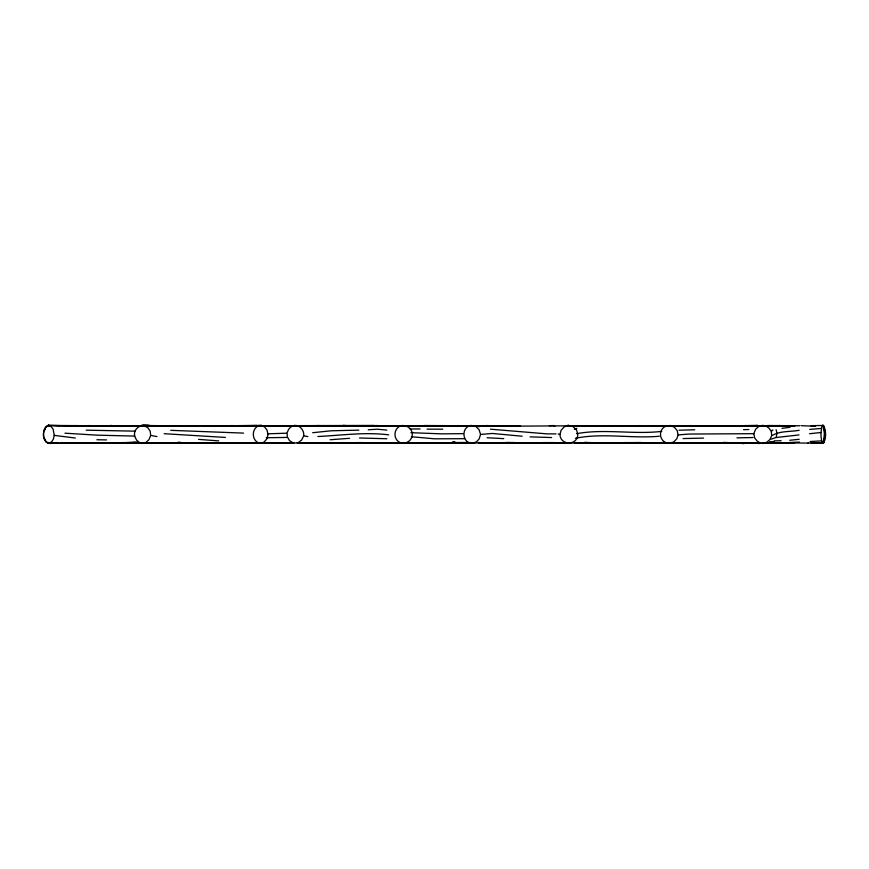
<?xml version="1.0" encoding="UTF-8"?>
<svg xmlns="http://www.w3.org/2000/svg" width="869" height="869" viewBox="0 0 869 869"><rect width="100%" height="100%" fill="white"/><g stroke="black" fill="none" stroke-linecap="round" stroke-linejoin="round"><path stroke-width="1.3" d="M824.29 438.747L824.268 429.764M771.802 431.23L772.106 430.177L772.997 430.177M822.606 443.244C820.358 437.867 820.629 431.567 822.237 426.038L823.247 425.462C825.485 430.709 825.126 436.857 823.758 442.299L822.606 443.244L811.19 443.038M816.969 442.777L823.182 443.016L823.801 439.66M824.073 439.91L822.737 443.299L824.116 440.844L824.735 433.631L824.192 428.189L823.247 425.473L822.454 425.777L823.41 425.745C825.083 431.339 825.485 437.933 823.062 443.331L807.985 442.994M771.096 439.16L776.126 437.509L776.962 433.446L776.158 429.753M54.269 435.38L53.313 439.214L51.651 441.865L48.783 443.418L46.014 441.963L43.776 437.9C43.037 433.479 43.472 427.037 48.458 425.343L50.424 425.832L53.107 429.09L54.269 435.38L75.342 438.03M559.929 434.511L561.092 430.307L564.046 426.983L568.359 425.343L572.921 426.473L576.636 430.133L577.842 434.978C576.875 445.938 560.386 445.428 559.929 434.511L558.115 433.968M475.81 426.451L479.091 429.688L480.546 434.435L479.177 438.878L476.44 441.854L472.443 443.375C462.134 443.396 460.776 427.352 470.9 425.43L479.406 426.679M670.129 425.386L674.333 427.211L677.114 430.481L678.135 434.891L676.832 438.693L673.92 441.81L669.999 443.32L665.545 442.462C658.963 439.356 658.724 429.688 665.317 426.407L672.226 425.701M44.341 430.948L45.557 427.689L48.262 425.386L59.668 425.614M759.854 442.745L757.268 441.18L754.737 438.074L753.814 433.685L755.617 429.232L758.735 426.483L762.7 425.343L766.219 426.136L769.228 428.352L771.303 431.632L771.694 435.727L769.825 439.649L766.697 442.31L763.134 443.429L751.989 442.755M143.602 425.408L147.828 427.722L150.185 431.241L150.706 435.402L148.936 439.692L145.981 442.408L142.755 443.386L139.496 442.582L136.618 440.148L134.619 436.184C133.022 426.777 143.754 423.084 151.163 425.94L141.462 425.43L189.388 426.092L261.526 425.419L264.665 427.016L267.011 430.09L268.043 434.598L266.75 439.062L263.904 442.234L259.712 443.299L173.539 442.755M303.705 435.847L301.652 440.029L298.034 442.81L293.429 443.092L289.507 440.583L287.302 436.825L287.107 432.686L288.877 428.917L291.137 426.744L294.569 425.375C300.055 425.071 304.422 430.568 303.705 435.847L307.8 436.596M48.001 426.31L48.773 425.278M753.814 433.685L689.313 434.044L678.135 434.891M405.551 426.505L406.203 425.799L410.201 428.591L412.427 432.719L412.047 437.107L409.712 440.67L405.91 443.005L401.5 443.06C392.592 440.648 392.907 427.537 401.902 425.495L406.203 425.799M822.595 442.886L823.182 443.016M822.476 425.767L823.106 425.408L824.105 428.819M772.193 435.532C779.96 430.731 790.388 431.936 799.154 430.296M576.69 433.674C604.433 428.558 633.61 434.674 661.765 431.393M574.409 429.308L576.82 428.341M50.695 442.669L48.86 443.407C41.679 441.017 41.853 428.819 48.197 425.397L86.172 425.712M773.931 441.821L771.02 442.745L773.562 442.017M773.953 441.963L768.044 442.853L773.171 442.593M423.681 442.973L427.917 442.788M575.376 438.291C602.912 432.653 631.437 438.747 659.31 436.238M771.466 441.973L769.011 442.625L790.29 442.918M106.268 426.006L89.225 425.625L82.913 426.244L87.628 426.255M100.478 426.386L103.042 425.777L117.902 426.19L69.922 425.832M753.553 426.234L757.192 425.386L759.506 426.494M694.059 426.255L736.803 425.799M107.321 426.255L111.178 425.397L113.361 426.386M460.255 425.995L446.047 426.114M770.933 426.321L799.98 425.712M436.922 442.886L444.255 442.723M309.125 426.321L319.998 425.68L395.471 426.19M759.68 443.244L767.338 442.701M713.699 442.745L703.64 443.136L706.236 442.658M480.546 434.435L492.343 433.457L522.106 436.216M603.727 426.158L753.314 425.712M160.081 426.266L182.838 426.136L180.47 426.31M188.041 426.234L179.21 426.19L200.283 425.799M692.691 426.342L696.46 425.723L687.097 425.897M84.543 426.255L87.204 425.821M566.175 425.701L568.359 425.343M330.85 426.168L370.802 425.767M706.736 426.19L712.2 426.266L691.159 425.636L574.702 426.006M44.254 437.52L45.438 440.833L48.012 443.255L50.185 442.929M313.905 426.31L318.88 425.593L345.417 426.288L333.229 425.94M653.868 426.266L665.002 425.929M149.903 426.244L183.913 426.244M181.48 425.821L178.96 426.179L182.838 426.136L147.133 426.049M84.412 426.299L89.225 425.625L62.937 425.777M634.794 425.734L624.42 426.136M252.14 426.19L287.302 425.919M161.123 426.212L155.79 425.984L256.735 425.571L223.963 425.962M799.013 434.934L776.126 437.509M638.161 442.766L604.096 442.766L637.933 442.69M276.201 426.266L288.866 426.125M250.468 426.288L253.944 425.843M251 426.136L253.694 425.832L237.748 425.81L241.354 426.331M324.626 442.755L349.24 442.755M699.86 426.288L701.75 426.049L688.867 425.962L699.936 426.125L696.308 426.234M703.64 443.136L706.855 442.734M653.01 426.234L657.355 425.767L610.603 425.777M781.937 428.33L789.997 427.342M250.641 426.299L256.735 425.571M742.713 426.168L794.548 425.94L780.558 425.973L793.712 425.919M150.533 426.147L145.862 426.212L154.975 425.745M778.939 426.255L795.048 425.625M275.658 426.092L277.808 426.277L274.593 425.962L280.068 425.756L275.049 426.255M99.414 442.755L71.986 442.723M237.65 442.723L235.803 442.94L268.955 442.734M451.989 442.419L455.095 442.071L452.467 442.256M733.881 426.179L753.825 425.94M650.338 426.266L666.697 425.81M394.993 426.212L399.697 425.701L390.702 426.179M809.506 433.729L821.042 432.501M747.633 442.799L716.219 442.766M359.06 425.799L354.661 426.255L376.798 425.571L384.978 426.19M312.677 432.708L331.111 430.796L358.832 430.122M679.004 430.209L694.765 429.786M789.747 440.268L799.176 439.301M382.241 442.755L389.757 442.755M646.036 443.277L649.838 442.897M455.943 426.277L459.256 425.962L441.278 425.94L445.2 426.299M456.746 426.201L459.256 425.962M362.308 442.669L321.237 442.864M506.768 442.723L492.571 442.734M250.489 426.244L255.649 425.756L235.966 425.864L239.171 426.255M651.935 426.082L665.98 426.125L649.176 426.158M472.443 443.375L477.233 442.918M98.469 442.929L95.644 443.19L140.691 442.669M460.081 442.745L451.565 442.755L469.803 442.766M346.655 443.081L350.631 442.745M603.77 426.136L644.994 426.103M671.216 426.266L678.678 425.593L674.844 425.756M778.298 426.168L784.099 425.636L762.504 426.071M97.849 426.212L100.511 425.984L96.481 426.299M150.152 426.299L166.185 425.68L109.603 426.179M280.654 442.734L266.218 442.745M275.18 426.266L277.819 426.038L263.589 425.799M108.897 443.266L112.688 442.929M460.135 442.723L456.583 443.038L469.629 442.842M699.925 442.734L678.656 442.734M809.691 429.416L821.542 428.406M510.896 442.766L493.853 442.734M713.406 442.799L706.062 442.788M442.071 426.06L443.624 425.94M480.285 426.201L487.628 425.614L510.255 426.114M98.001 442.777L90.55 442.745M349.588 438.313L330.133 439.736M231.914 425.712L237.128 426.103M602.565 426.136L607.464 425.908L600.577 426.244L609.267 425.636L589.758 426.234M665.317 426.407L668.228 426.19M624.985 442.973L627.614 442.777M151.38 426.234L160.254 426.179M306.507 426.223L311.504 425.864L299.034 426.125M409.983 428.982L420.075 428.96M355.41 442.875L361.83 442.723M445.906 442.723L405.171 442.951M507.496 442.766L502.749 443.114L510.44 442.755M744.766 443.081L749.045 442.777M354.498 426.212L360.255 425.788L306.062 425.886L308.093 426.321M527.831 442.929L544.483 442.712M635.695 442.984L639.28 442.734M219.781 442.897L221.953 442.745M710.473 442.755L728.885 443.038M116.783 442.788L48.773 443.407L48.49 442.419M293.95 442.908L266.522 442.701M768.229 443.342L773.997 442.951L766.882 443.386L793.212 442.897M446.416 426.277L465.295 426.158L409.516 425.81L471.117 426.168L457.496 425.919M425.223 442.734L407.909 442.788M173.952 426.234L176.374 426.082M368.228 429.786L377.189 429.21L386.824 430.09M447.698 426.016L482.176 426.147M478.069 442.929L534.077 442.994M769.988 426.006L773.584 425.777L769.825 426.06M635.445 442.951L637.151 442.842M374.43 425.441L280.296 425.691L286.303 426.212M399.697 425.701L363.915 425.788L377.189 426.136M386.281 442.908L388.584 442.766M694.798 442.755L678.483 442.777M712.797 442.755L710.505 442.897L728.678 442.755M261.526 425.419L252.477 425.962L258.636 425.712C251.141 428.928 251.652 441.126 259.712 443.299M439.279 426.234L447.872 425.712L406.594 426.038M757.192 425.386L726.18 425.951L752.641 425.995M232.132 442.755L215.718 442.745M426.006 443.386L435.315 442.832M317.815 436.52C341.387 435.402 365.154 431.839 388.704 434.858M391.169 442.788L388.497 442.94L396.394 442.832L298.317 442.918M810.104 441.517L821.661 440.865M101.38 426.277L116.685 425.614L135.423 426.006M159.559 425.929L263.698 425.995M112.112 443.049L137.65 442.603M661.276 425.723L651.348 426.223L665.122 425.799M266.479 426.255L291.463 425.886M48.794 443.147L56.376 442.734M52.955 442.745L48.458 442.842M91.082 442.734L75.245 442.918M618.228 426.266L642.224 425.832L631.491 426.038M648.361 425.886L639.964 426.19L644.755 425.94M639.964 426.19L648.459 425.94M677.418 442.755L649.186 442.755M266.848 426.244L278.417 425.647L238.942 426.06L252.542 426.179M322.986 426.158L332.729 425.658M129.112 442.527L156.442 442.755M750.555 425.734L650.523 425.843M442.929 442.994L446.275 442.821M552.825 442.679L565.741 442.788M753.119 437.541L736.955 437.857M97.371 442.734L60.157 442.994M286.368 433.207L267.533 433.816M142.755 443.386L185.39 442.625M280.415 442.897L287.911 442.745M186.759 425.691L175.875 426.082L255.855 425.712M48.012 443.255L58.788 442.745M406.518 443.027L411.678 442.777M515.36 442.745L493.451 442.766M735.967 442.647L696.167 443.06L707.974 442.755M84.717 426.19L86.835 426.082M104.769 426.071L119.096 425.908M255.649 425.756L253.096 425.875L315.045 426.092M302.195 442.984L307.126 442.755M727.842 426.06L732.752 425.832M711.309 442.766L725.496 442.734M308.006 426.223L319.998 425.68L299.588 426.016M164.219 442.745L144.482 442.755M225.538 442.951L229.981 442.755M641.898 426.071L642.712 426.223L639.236 426.201L645.222 425.962M413.362 442.755L408.647 442.962L421.15 442.766M401.663 426.147L467.077 425.81M497.644 426.255L594.179 425.669L605.769 426.244M156.007 442.755L141.147 442.777M555.986 433.892L547.035 433.87L490.464 429.188M233.044 425.875L94.395 425.777L97.469 426.19M247.165 442.755L234.163 442.875L241.68 442.799M729.558 426.071L741.789 425.788M768.783 442.832L773.301 442.636M789.584 442.495L799.458 442.082M599.621 442.842L602.26 442.734M97.806 426.244L100.435 426.147M396.927 426.038L375.223 425.864M463.155 433.653L441.311 433.848L410.939 432.686M284.728 442.755L278.753 442.788M102.575 426.255L110.244 425.984L94.395 425.777M405.095 425.94L412.058 425.68L404.215 425.832M436.618 425.908L444.711 425.604L427.005 426.244M137.899 442.462L111.612 443.136L165.447 442.755M788.759 425.582L778.472 426.158L787.738 426.158L770.032 426.082M340.094 442.766L318.25 442.766M760.071 443.462L723.356 442.658M153.704 425.81L164.991 425.853L152.977 425.745L156.67 426.31M223.246 426.244L225.744 426.158L63.654 425.81M156.996 442.755L152.064 442.929L156.713 442.81M644.44 426.071L634.403 425.701L639.443 426.038M377.504 442.766L356.594 442.614M415.534 442.755L403.933 442.994M501.924 442.788L484.62 442.766M735.435 442.766L715.491 442.766M180.871 426.244L189.996 425.94L175.712 425.973M262.525 426.016L287.52 425.929M645.776 425.864L638.194 426.125L649.816 425.777M384.217 442.799L371.671 442.745M381.372 442.81L391.43 442.745L356.051 442.679M448.621 442.745L441.973 443.005L469.727 442.701M734.859 442.799L727.396 443.038L736.423 442.755L727.581 442.788L733.708 442.962L729.786 442.625M232.403 425.571L214.317 426.19L227.2 426.136L177.7 425.767L181.458 426.31M113.915 442.962L119.889 442.766M151.467 442.766L146.437 442.918L158.256 442.745M202.423 442.777L185.629 442.745M753.293 425.973L701.066 426.212L741.029 425.745M239.475 442.886L240.789 442.853L224.202 442.755M778.972 426.125L768.565 426.212M285.238 442.875L289.181 442.755M306.67 442.766L297.198 442.908M518.641 442.766L537.314 442.766M648.263 442.788L623.866 442.582M106.833 425.919L74.712 425.593M148.11 426.234L161.482 425.821L146.405 425.777L159.201 426.234M187.856 426.125L195.08 425.908L129.405 426.136L139.409 426.244M375.299 425.821L398.675 426.114M85.216 442.766L73.235 442.886M286.672 437.444L266.229 437.737M246.481 442.734L225.332 442.745M376.299 442.832L378.526 442.766M552.173 442.766L529.069 442.788M703.564 438.106L683.077 438.563M606.453 442.755L580.09 442.745M606.041 442.886L611.428 442.842M788.455 442.755L769.174 442.929M150.109 425.756L95.46 426.103M297.383 426.147L368.098 425.962M405.388 425.995L419.043 426.082L415.013 425.984M135.531 442.473L132.403 442.56L137.204 442.484M745.222 426.244L756.617 425.919M532.328 442.929L536.77 442.799M627.201 442.745L609.06 442.745M707.084 442.755L682.871 442.755M250.153 425.897L221.519 425.734L225.375 426.342M331.73 425.788L298.871 426.158M438.878 426.136L520.531 425.691M156.311 442.755L179.351 442.766M220.889 442.918L227.135 442.745M204.085 442.755L230.209 442.766M377.103 442.799L379.449 442.745M521.824 443.081L539.182 442.745M615.404 442.755L591.865 442.766M700.805 442.832L688.129 442.994L738.292 442.788M763.264 442.853L773.291 442.766L769.576 441.995M211.08 426.103L233.088 425.712M391.506 426.244L394.135 426.168L389.627 426.168M731.155 425.94L676.43 426.179M115.251 442.745L62.579 442.832M743.516 429.666L748.839 429.536M293.385 442.755L264.491 442.755M507.051 442.636L521.519 442.669M701.902 442.745L661.179 442.647M131.892 426.234L140.007 426.049M235.564 426.244L241.343 426.103L236.064 426.201M49.153 443.179L57.213 442.994M791.051 425.853L739.421 426.071M468.869 442.755L442.517 442.745M474.159 442.745L432.121 442.886M514.1 442.517L504.161 442.658L510.092 442.538M542.919 442.908L527.374 442.788M399.219 426.016L389.475 426.179M477.418 425.929L511.971 426.071M452.51 425.875L509.69 425.788L460.516 425.94M571.585 425.962L603.282 425.799M599.892 426.027L592.234 426.082L600.979 426.234L595.08 426.006M193.472 442.755L163.926 442.734M227.374 442.755L177.591 442.755M285.771 442.755L265.078 442.864M331.502 442.766L300.891 442.766M374.17 442.832L378.015 442.745M551.196 442.929L559.462 442.755M663.927 442.853L653.466 442.766M720.26 442.984L729.873 442.777M308.354 426.049L318.88 425.593L301.304 425.81M316.37 426.082L397.785 425.81L367.381 426.049M393.755 425.908L399.555 425.788M568.999 426.125L606.334 425.691L595.526 425.908M793.994 425.756L765.795 425.691M171.302 442.973L200.044 442.766M328.797 442.766L310.309 442.799M660.657 442.755L632.773 442.821L638.617 442.994M774.04 440.898L781.133 440.746M745.135 443.038L749.176 442.962M512.015 425.908L488.204 426.201M676.267 426.092L756.443 426.147L747.709 426.244M766.882 425.81L786.76 425.951M781.926 426.082L792.995 425.875M216.957 442.821L205.225 442.821L209.103 442.755M425.278 442.973L419.933 443.081L429.09 442.929M600.034 442.745L603.694 442.875L591.68 442.777M749.371 442.788L732.697 443.092M149.218 426.038L180.991 425.962M478.482 425.973L507.355 426.125L503.618 426.027M480.122 426.06L507.159 425.788M289.714 442.864L277.168 442.723M430.209 442.897L438.552 442.755M556.801 442.766L535.25 442.745M667.196 442.766L560.69 443.049M645.309 442.853L642.843 442.821L647.068 442.842L626.256 442.745M700.903 442.734L672.802 442.842M470.553 426.049L408.821 425.821M722.682 426.136L730.232 426.027L709.31 425.973M810.983 425.658L823.247 425.462M178.971 442.853L186.444 442.745M187.432 442.973L180.285 442.799L200.457 442.766M355.302 442.669L362.004 442.571M663.797 442.734L638.248 442.745M644.364 442.886L647.068 442.842M70.302 425.788L79.829 425.658M132.99 426.244L141.853 426.125L88.453 425.81M787.184 425.712L765.882 425.68L773.106 426.234L768.153 425.767M396.449 442.94L385.858 442.777M504.161 442.658L508.332 442.603L481.209 442.745M553.651 442.962L567.989 442.766M661.646 442.571L664.188 442.538M748.622 442.929L731.937 442.766M479.145 425.723L487.628 425.614L479.069 425.658M135.053 431.154L86.172 430.166M606.638 426.071L573.746 426.114M671.77 426.103L694.201 426.082L684.544 426.19M427.103 429.145L442.788 429.199M726.517 426.125L675.756 426.103L714.959 426.027M755.313 425.984L706.301 425.995L708.485 426.288M423.007 442.755L406.095 442.918M452.217 442.625L470.238 442.527M460.57 442.777L429.319 442.745M763.916 443.071L793.951 442.973M395.145 425.843L403.194 425.756M510.961 426.038L424.441 425.528L428.059 426.179M583.11 426.071L622.052 426.06L615.002 426.147M587.498 426.092L568.532 426.168M226.472 442.788L228.992 442.755M554.509 443.016L564.557 442.918M467.196 426.06L422.877 425.886M359.484 437.987L386.868 438.747M341.832 442.614L386.596 442.875L382.99 442.755M347.915 442.994L374.572 443.233L367.598 442.734L371.65 443.016M555.193 443.114L563.079 443.049M282.979 425.777L227.602 425.691L239.301 426.255L235.966 425.864M572.084 426.179L662.754 426.071M672.389 426.016L680.46 425.962L671.52 426.147L694.038 425.995M69.922 442.832L80.535 442.755M137.563 442.451L107.235 442.788M478.439 442.973L483.859 442.94L481.176 442.701M768.891 442.94L794.407 442.897M194.873 442.832L182.121 442.745M614.133 442.755L608.018 442.745M641.224 442.506L606.519 442.864M297.98 426.179L359.831 426.244M391.821 426.179L398.86 426.158M658.832 426.038L601.076 425.669L604.867 426.331M739.215 426.158L743.245 426.136M452.477 442.582L467.641 442.582M440.898 442.766L443.527 442.755M73.604 425.68L98.49 426.331M469.043 426.071L442.039 425.68L449.827 426.255M736.293 425.712L748.274 426.082L741.648 425.973M236.042 442.788L217.109 442.755M542.81 442.582L554.248 442.593M793.788 425.701L767.446 425.517M312.384 442.81L319.911 442.81L316.055 442.745M177.526 442.962L159.092 442.788M596.21 442.842L574.485 442.745M148.599 442.951L155.464 442.951L152.814 442.788M713.199 426.06L691.159 425.636L698.861 426.082M457.518 442.853L470.096 442.929L452.097 442.745M397.926 426.158L379.014 425.929L383.816 426.223M470.096 442.929L451.902 442.745M126.765 442.56L134.532 442.582M69.531 442.821L140.224 442.755M745.776 425.756L735.522 426.071L738.596 426.201L736.076 426.016M243.581 433.11L170.78 430.34M360.222 426.179L348.838 426.103L358.756 426.255M530.959 442.81L534.207 442.821M343.298 442.897L330.828 442.745M148.425 442.886L153.4 442.918M667.544 426.168L654.042 425.995M293.798 425.962L305.095 426.06M141.375 426.071L120.78 425.788L123.3 426.31M70.954 425.777L122.377 426.212L109.396 425.799M109.266 426.125L88.236 425.614M661.266 442.56L663.829 442.571M785.924 425.897L773.334 425.669M418.195 426.027L447.861 426.179M80.198 425.723L87.041 425.788M788.4 442.994L780.894 442.788M758.268 425.919L697.633 425.712L702.891 426.321M146.405 425.777L164.795 426.071M134.836 436.097L96.926 435.152L64.958 433.186M672.975 442.918L677.548 442.973L672.91 442.734M540.409 442.755L542.767 442.788M504.563 442.745L513.297 442.853M422.54 442.94L408.202 442.766M223.735 442.94L231.827 443.038M801.381 425.691L815.643 426.299M619.293 425.875L617.609 425.853L624.072 426.244M508.528 426.038L493.668 425.832L510.027 425.951M416.588 426.071L327.841 425.853M140.604 426.244L116.761 425.864M464.654 438.693L434.478 438.812L411.352 436.727M722.954 442.603L728.146 442.669M755.237 442.994L757.725 443.016M685.847 442.755L707.985 443.092L705.302 442.723M327.016 442.755L329.557 442.788M210.45 442.81L222.073 442.984M785.641 442.745L790.953 442.832M778.124 442.766L808.289 443.103M787.455 442.755L791.116 442.81M402.966 442.984L389.92 442.755M344.167 443.027L331.35 442.821L338.432 442.94M662.851 426.125L597.687 425.962M102.89 426.234L92.516 425.777L94.873 426.19M400.392 442.766L410.526 442.929L394.33 442.745M364.676 442.777L370.694 442.875M96.894 439.747L106.55 439.91M239.779 442.755L242.169 442.799M675.68 425.962L716.697 426.092L711.559 426.006M654.922 425.94L665.046 426.114M723.388 442.484L728.331 442.582M756.312 443.081L743.288 442.723M655.302 425.734L662.949 425.886M355.54 426.168L349.251 425.843L351.782 426.299M183.055 426.158L171.399 425.691M745.363 442.929L735.511 442.755M311.721 442.777L323.214 443.071L315.708 442.755M286.031 442.799L237.498 442.734M284.63 442.766L288.638 442.842M208.994 442.755L216.338 442.897M758.485 426.125L746.254 425.853L751.327 426.201M700.62 426.103L688.802 425.843L689.714 425.864M591.659 442.755L595.526 442.842M598.817 442.777L603.694 442.875M592.636 425.734L605.845 426.255M239.333 425.995L250.109 426.244L237.519 425.799M511.287 442.777L524.68 443.092M393.309 442.799L396.709 442.875M253.596 442.766L262.72 442.973M768.717 426.082L771.075 426.136M565.654 425.756L578.319 426.071M785.304 442.745L794.624 442.984L782.317 442.755M720.868 442.766L724.159 442.842M382.621 442.745L387.77 442.875M248.089 442.766L255.301 442.973M254.367 442.766L257.8 442.853M638.813 425.604L645.537 425.788M276.375 426.19L278.949 426.255M724.105 442.593L733.708 442.962M693.516 442.745L698.719 442.886M594.244 442.701L584.739 442.451L586.955 442.517M478.417 442.495L486.173 443.136M569.336 425.68L645.059 425.973M225.397 437.433L164.132 433.696M502.293 425.962L497.741 425.821L507.355 426.125M100.283 442.734L106.974 442.94L100.207 442.745M601.956 426.158L596.938 425.832L599.338 426.201M650.49 442.734L652.793 442.81L644.32 442.766M84.369 442.842L90.963 443.049L88.377 442.81M534.305 442.766L545.232 443.049L538.867 442.766M487.107 437.748L503.738 438.639M285.466 425.777L291.995 426.038M458.43 442.766L461.33 442.886M325.886 426.244L313.144 425.701L325.951 426.234M253.466 442.777L257.191 442.929M764.85 425.929L771.118 426.201L769.88 425.962M166.544 442.766L170.487 442.929L150.761 442.799M385.564 426.082L376.798 425.571L382.61 426.255M694.429 442.832L698.459 443.005L693.19 442.734M756.823 425.919L762.96 426.255M302.977 426.212L300.305 426.092L339.171 425.767L318.358 425.962L320.672 426.19M631.242 442.734L633.566 442.842M766.762 425.995L771.118 426.201M51.271 425.582L62.394 426.125M737.542 443.157L744.179 443.505L733.067 442.929L738.422 443.364L734.598 442.69M390.746 426.082L393.06 426.201M538.584 442.777L541.984 442.962M324.007 442.766L331.089 443.092L327.331 442.755M553.434 442.962L555.649 443.081M449.566 442.734L455.562 443.06L442.44 442.755M786.836 426.114L778.982 425.582L784.598 425.897M778.982 425.582L788.65 426.147M178.178 442.223L180.795 442.375M450.338 442.745L455.562 443.06L451.207 442.777M755.042 443.136L757.279 443.277M305.769 426.277L294.309 425.647L215.501 425.68L219.998 426.19M780.677 442.777L783.306 442.951M500.468 426.277L494.385 425.886L497.035 426.266M392.484 426.234L387.791 425.886M276.82 426.06L279.101 426.212M622.171 426.092L620.672 425.984L622.78 426.212M551.598 437.552L530.079 436.868M314.687 442.864L315.414 442.918M218.738 440.909L198.545 439.366M549.327 425.68L553.271 425.549L554.911 426.31M462.189 442.734L464.752 442.918M174.148 425.669L179.329 426.049M428.71 425.886L431.024 426.082M526.071 442.712L528.613 442.929M190.05 442.799L193.157 443.081L190.756 442.723M656.464 442.832L658.202 442.994M409.516 425.81L414.317 426.266M752.597 426.288L745.591 425.604L751.609 426.255M659.071 425.843L662.982 426.244M479.623 442.69L481.969 443.016M356.529 442.734L358.452 442.962M605.53 426.244L601.076 425.669L605.096 426.19M230.915 426.125L228.699 425.799L230.948 426.364M252.846 442.755L254.487 442.994M221.226 426.299L218.184 425.832L220.639 426.212M445.243 426.223L441.452 425.636L444.016 426.19M152.977 425.745L156.583 426.299M233.044 442.821L235.564 443.212M549.99 442.777L552.51 443.212L551.848 443.081M159.309 426.06L160.483 426.277M150.706 435.402L156.931 436.586M397.709 426.299L395.265 425.788L397.513 426.331M50.109 426.092L48.262 425.386L50.369 426.321M822.563 425.419L823.855 426.006C826.126 431.22 826.343 437.704 823.747 442.842L822.834 443.386L822.063 442.799M823.28 425.919L822.9 425.343A9.559 1.195 -90 0 0 822.432 426.386M48.773 425.419L48.773 426.331L48.783 425.408M394.048 442.777L391.452 443.06L394.015 442.799M656.443 425.821L652.608 426.19L657.757 425.712L656.443 425.821M457.463 425.68L451.217 426.201L458.756 425.604L457.463 425.68M704.726 425.788L701.185 426.071L706.247 425.691L704.726 425.788M500.207 426.147L495.504 426.092L500.207 426.147M186.574 425.853L180.165 426.071L194.982 425.843L186.574 425.853M505.845 425.767L499.338 425.984L509.028 425.734L505.845 425.767M607.735 425.701L597.503 425.94L612.417 425.821L607.735 425.701M86.487 442.929L75.766 443.071L93.656 442.853L86.487 442.929M349.849 425.788L342.973 425.495L354.574 426.006L349.849 425.788"/></g></svg>
